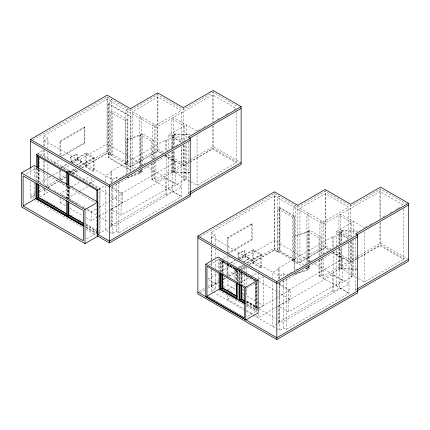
<?xml version="1.0" encoding="UTF-8"?>
<svg xmlns="http://www.w3.org/2000/svg" width="430" height="430" viewBox="0 0 430 430"><rect width="100%" height="100%" fill="white"/><g stroke="black" fill="none" stroke-linecap="round" stroke-linejoin="round"><path stroke-width="0.32" stroke-dasharray="2.15 1.61" d="M173.962 133.95L173.94 134.262L189.952 134.606L189.974 134.3L173.962 133.95L173.94 146.92M189.952 172.586L173.94 172.242L173.962 171.93L189.974 172.274M341.339 230.587L341.318 230.894L357.33 231.243L357.351 230.931L341.339 230.587L341.339 243.246M357.33 269.218L341.318 268.874L341.339 268.562L357.351 268.911M32.841 139.911L107.151 97.008L130.435 110.451L157.756 94.681L183.368 109.467L213.124 92.289L238.268 106.801M43.849 146.453L43.849 135.735L107.032 99.255L155.977 127.511L212.576 94.837L236.226 108.489L233.345 110.155M44.193 146.039L44.193 140.228L47.913 138.078L47.913 147.764L47.219 148.167M108.435 103.979L108.887 103.716L130.935 116.444L130.935 170.14L130.478 170.404L108.435 157.676L108.435 103.979L130.478 116.707L130.935 116.444M37.437 153.811L44.193 149.909L44.193 157.229M84.866 143.212L84.221 142.841L59.969 156.843L59.969 141.094L84.221 127.092L84.866 127.463L84.866 143.212L61.77 156.547M110.607 112.165L112.612 111.01L127.21 119.443L127.21 162.846L125.205 164.002L125.205 120.599L110.607 112.165L110.607 155.574L112.612 154.413L112.612 111.01M59.969 141.094L60.614 141.465L84.866 127.463M39.323 154.762L41.667 155.789M136.487 168.2L132.547 165.926L132.547 111.671L157.907 97.029L181.32 110.548L181.32 142.701M26.321 173.946L35.959 168.377L95.164 202.557M125.205 120.599L127.21 119.443M53.944 163.185L60.017 159.68M71.364 161.669L70.574 157.428L76.852 153.902L77.868 159.353L72.149 162.685M70.574 157.428L76.852 153.902M61.329 167.265L67.118 163.927M70.59 161.922L86.22 152.897L94.052 157.418L94.052 170.984L93.294 171.419L85.462 166.899L85.462 153.784L93.294 158.304L93.294 171.419M61.495 167.625L67.773 163.997M71.767 161.691L85.462 153.784M71.59 162.879L77.868 159.353M50.482 176.558L40.135 182.535L43.086 184.239M52.637 175.316L60.893 170.549M63.877 168.829L69.724 165.448M73.584 163.223L107.032 143.91L142.652 164.475M75.916 165.378L82.087 161.82L77.04 164.862M67.714 171.248L69.01 170.5L69.01 172.494M68.773 171.527L69.778 170.947L69.778 174.026M68.864 171.656L42.065 156.015M68.585 172.124L75.529 168.114M79.002 166.109L94.052 157.418M69.327 172.145L75.599 168.522M79.029 166.544L93.294 158.304M69.348 172.263L69.778 172.016L122.749 202.573L122.749 193.532L111.725 187.168M35.163 192.828L30.519 195.505L34.583 197.854M39.227 190.479L43.29 188.136M46.193 186.459L58.383 179.417M58.964 179.084L65.93 175.058M70.574 172.382L76.965 168.694M79.867 167.017L107.151 151.263L130.435 164.706L157.756 148.936L164.018 152.548M70.525 172.758L76.594 169.253M30.519 181.444L30.519 197.316L35.163 194.634M39.227 192.291L44.451 189.27M47.934 187.26L58.383 181.229M60.705 179.885L65.93 176.87M71.735 173.516L78.126 169.828M81.609 167.818L107.151 153.069L130.435 166.518L157.756 150.742L162.309 153.37M132.547 111.671L155.966 125.189L181.32 110.548M58.91 181.293L47.902 187.647L47.913 173.043M61.227 179.955L65.86 177.278M72.229 173.602L78.604 169.925M82.076 167.915L107.032 153.51L110.607 155.574M126.737 174.236L126.737 139.589L140.395 134.789L142.4 133.633L153.703 140.158L153.703 158.815M72.778 174.059L79.405 170.237M85.462 166.899L86.22 166.458L94.052 170.984M39.85 196.994L47.913 192.334L43.849 189.99L43.849 188.646M108.435 157.676L108.887 157.412L130.935 170.14M68.182 185.916L67.424 186.351L59.593 181.831L59.593 179.896M70.541 187.507L60.098 193.532L86.785 208.937M71.122 187.168L79.824 182.148M83.302 180.138L89.682 176.45M140.395 166.109L140.395 134.789L151.699 141.32L153.703 140.158M166.518 151.097L168.839 149.753L168.85 135.004L186.319 124.915L186.319 138.981M172.301 147.866L172.301 135.208L174.128 134.155L185.454 140.696M89.359 183.631L95.428 180.127M110.988 183.234L110.988 171.516L165.346 140.132L166.152 140.594L172.457 136.955L181.621 142.378L180.46 143.045M111.746 183.019L111.746 171.952L105.447 175.59L105.447 181.616M60.098 198.053L60.098 202.573L63.581 200.568M67.639 198.219L78.663 191.861M79.244 191.522L87.946 186.502M132.547 165.926L157.907 151.285L161.9 153.596M44.193 140.228L112.214 179.498L116.337 177.117L118.89 178.59L127.022 173.897M197.623 130.779L201.079 128.78M203.385 127.452L205.69 126.119M217.214 119.47L220.09 117.804M225.852 114.477L228.158 113.149M98.685 189.178L104.963 185.55M98.889 189.157L99.174 188.99L99.174 231.426L98.889 231.593M129.344 172.554L134.574 169.538M137.476 167.861L145.609 163.169M152.58 159.143L154.902 157.799M161.874 153.779L164.196 152.435M171.167 148.415L173.489 147.071M175.811 145.727L178.133 144.389M175.429 162.228L165.346 156.407L110.988 187.792L121.067 193.613L175.429 162.228L175.429 183.927L121.067 215.312L110.988 209.496L110.988 225.772L111.746 226.207L111.746 186.926M126.737 177.569L140.395 172.769L142.4 171.613L142.4 168.947M87.365 209.276L91.423 211.619L96.642 208.604M98.965 207.265L122.749 193.532M151.699 163.303L151.699 179.294L153.703 178.138L155.966 179.444L181.32 164.803L181.32 146.721M190.232 159.756L183.368 163.722L167.431 154.52M190.807 159.428L213.124 146.539L241.123 162.707M165.722 155.343L183.368 165.528L189.087 162.228M189.662 161.895L213.124 148.35L238.268 162.868M236.226 112.509L236.226 162.744L212.576 149.092L155.977 181.766L155.966 160.691M171.57 152L171.57 172.763L172.301 173.188L174.128 172.134L174.128 150.812M86.204 217.644L91.423 220.66L96.642 217.644M98.965 216.306L122.749 202.573M110.988 209.496L165.346 178.111L175.429 183.927M183.631 145.082L183.631 179.729L185.454 178.676L185.454 144.028M168.85 153.757L168.85 189.259L186.319 179.17L186.319 143.674M86.602 238.886L96.239 233.323L96.239 204.4M110.988 225.772L165.346 194.387L166.152 194.849L172.457 191.21L172.457 151.693M98.685 233.748L109.456 227.529M110.026 227.201L111.746 226.207M105.447 185.83L105.447 229.846L112.214 233.753L116.337 231.372L118.89 232.845L181.621 196.634L181.621 147.065M190.834 181.782L197.048 185.368L236.226 162.744M189.35 192.597L188.189 193.269L190.227 194.446M200.213 236.543L274.528 193.64L297.813 207.088L325.134 191.312L350.74 206.099L380.496 188.921L406.216 203.766M211.227 242.412L211.227 232.367L274.41 195.886L323.355 224.148L379.953 191.468L403.023 204.793M211.571 242.891L211.571 236.86L215.29 234.715L215.29 245.433M227.346 253.48L227.346 237.731L251.598 223.729L252.243 224.1L252.243 239.849L229.147 253.184M279.989 207.642L279.989 251.05L277.979 252.206L277.979 208.803L279.989 207.642L294.588 216.075L294.523 270.594M227.346 237.731L227.991 238.102L252.243 224.1M303.86 264.832L299.925 262.558L299.925 208.303L325.279 193.667L348.698 207.185L348.698 239.333M227.927 253.146L251.598 239.478L252.243 239.849M209.216 264.907L219.348 259.059L256.989 280.79L256.989 310.761L246.858 316.614M277.979 208.803L292.583 217.231L294.588 216.075M220.563 271.497L220.563 260.257L222.283 259.263M223.53 258.543L227.389 256.312M221.31 272.265L221.31 261.703L223.605 260.376M238.736 258.301L237.951 254.065L244.229 250.534L245.245 255.984L239.634 259.22M237.951 254.065L244.229 250.534M229.867 263.23L226.97 264.901L226.97 275.238M230.442 262.897L235.076 260.225M238.548 258.22L253.598 249.529L261.429 254.049L261.429 267.616L260.671 268.051L252.84 263.531L252.84 250.421L260.671 254.942L260.671 268.051M231.152 262.94L235.145 260.634M238.569 258.656L252.84 250.421M238.962 259.51L245.245 255.984M207.91 278.936L217.854 273.195M221.074 271.335L231.249 265.46M233.216 264.326L237.102 262.08M240.961 259.854L274.41 240.542L310.03 261.107M243.294 262.015L249.464 258.451L243.858 261.822M235.957 268.755L234.801 269.422L234.801 279.758M238.854 267.084L242.326 265.079M246.379 262.741L261.429 254.049M227.728 277.371L227.728 264.918L235.559 269.438L237.844 268.121M238.413 267.788L243.547 264.826M246.97 262.848L260.671 254.942M199.052 291.47L204.863 288.121M207.765 286.444L218.795 280.075M227.502 275.044L237.371 269.347M237.951 269.013L243.756 265.659M247.82 263.316L274.528 247.895L297.813 261.343L325.134 245.568L331.39 249.185M220.219 271.695L220.219 260.456L236.796 270.029L238.29 269.169M240.107 268.116L244.525 265.568L244.525 270.857M221.31 261.703L236.392 270.411L238.118 269.416M200.213 292.61L204.863 289.927M207.765 288.25L218.795 281.881M223.439 279.199L225.761 277.861M228.663 276.184L239.112 270.153M239.693 269.814L245.498 266.466M248.981 264.455L274.528 249.706L297.813 263.149L325.134 247.379L329.686 250.007M211.227 269.207L211.227 286.622L218.757 282.273M223.39 279.597L225.707 278.264M229.179 276.254L240.768 269.567M241.343 269.234L245.981 266.557M249.454 264.552L274.41 250.142L277.979 252.206M299.925 208.303L323.338 221.821L348.698 207.185M308.181 262.467L308.181 231.813L294.523 236.613L294.115 236.226L307.767 231.426L309.772 230.265L321.081 236.796L321.081 254.786M239.397 283.031L239.397 271.131L241.123 270.137M241.81 269.739L246.229 267.191M252.84 263.531L253.598 263.096L261.429 267.616M240.144 282.478L240.144 272.577L242.445 271.249M211.571 269.68L211.571 291.115L215.29 288.971L215.29 272.222M223.53 287.632L227.943 285.085L235.377 289.374M228.056 289.831L235.597 285.477M240.236 282.8L250.679 276.769M251.26 276.436L257.059 273.088M307.767 262.074L307.767 231.426L319.071 237.951L321.081 236.796M336.228 246.374L336.228 231.636L353.696 221.552L353.696 236.285M339.678 244.503L339.678 231.84L341.501 230.786L352.831 237.328M258.392 279.312L262.805 276.759M278.366 279.215L278.366 268.148L332.723 236.763L333.529 237.231L339.829 233.592L348.993 239.01L323.441 253.764M292.583 217.231L292.583 260.634L294.588 259.478M279.124 279.005L279.124 268.589L272.824 272.222L272.824 278.253M227.475 295.335L227.475 299.21L230.958 297.2M242.558 290.503L244.299 289.498M246.621 288.159L257.64 281.795M299.925 262.558L325.279 247.922L328.708 249.9M242.316 295.931L243.971 294.975M211.571 236.86L279.591 276.13L283.714 273.749L286.267 275.227L291.497 272.206M365 227.411L367.301 226.083M369.606 224.75L371.912 223.417M382.861 217.102L384.587 216.102M390.349 212.775L392.654 211.447M395.535 209.781L397.266 208.781M397.841 208.453L400.142 207.12M242.918 298.189L244.02 297.549M295.56 269.863L297.882 268.519M304.854 264.493L307.176 263.155M309.503 261.811L311.825 260.473M318.791 256.447L321.119 255.108M308.181 265.794L308.181 269.793L294.523 274.593L294.115 274.206L307.767 269.406L309.772 268.245L309.772 265.579M246.524 303.327L255.226 308.353L257.527 307.025L246.503 300.661M342.801 258.86L332.723 253.044L278.366 284.423L288.444 290.245L342.801 258.86L342.801 280.564L288.444 311.949L278.366 306.128L278.366 322.403L279.124 322.839L279.124 283.558M257.699 308.799L255.63 309.992L255.63 282.886M257.839 308.719L263.359 305.531L263.359 276.442M277.361 297.533L258.801 308.251L246.621 301.22M277.941 297.2L290.126 290.169L290.126 299.21L277.941 306.241M319.071 259.94L319.071 275.931L321.081 274.77L323.338 276.076L348.698 261.44L348.698 242.687M357.034 256.721L350.74 260.354L334.809 251.152M357.61 256.393L380.496 243.176L407.355 258.683M333.099 251.98L350.74 262.166L357.034 258.527M357.61 258.199L380.496 244.982L405.64 259.5M356.852 259.064L323.355 278.404L323.338 257.323M357.427 258.731L379.953 245.724L403.603 259.381L403.603 209.141M338.947 248.631L338.947 269.4L339.678 269.82L341.501 268.766L341.501 247.444M255.898 315.62L258.801 317.292L277.361 306.579M278.366 306.128L332.723 274.743L342.801 280.564M351.009 241.047L351.009 276.361L352.831 275.308L352.831 240.66M336.228 250.394L336.228 285.891L353.696 275.807L353.696 240.305M278.366 322.403L332.723 291.019L333.529 291.486L339.829 287.847L339.829 248.325M277.404 323.833L272.824 326.477L272.824 282.268M277.979 323.505L279.124 322.839M276.683 328.708L279.591 330.385L283.714 328.004L286.267 329.482L348.993 293.265L348.993 243.031M358.776 278.742L364.425 281.999L403.603 259.381M356.728 289.229L355.567 289.901L357.604 291.078M126.737 139.589L127.151 139.981L140.803 135.181L140.803 165.829M127.151 177.961L140.803 173.161L140.803 169.828M197.048 131.112L173.398 117.454L173.398 147.597M364.425 227.744L340.77 214.092L340.77 244.229M172.301 135.208L183.631 141.75M339.678 231.84L351.009 238.381M168.85 135.004L181.621 142.378M336.228 231.636L348.993 239.01M164.76 155.241L181.32 164.803M332.707 252.206L348.698 261.44M190.27 181.455L173.398 171.71L173.398 150.946M358.212 278.414L340.77 268.347L340.77 247.578M183.631 179.729L184.497 180.224L184.497 144.727M351.009 276.361L351.869 276.861L351.869 241.359M314.282 263.563L349.047 283.633L282.144 322.263L278.172 319.968M146.904 166.926L181.67 187.002L114.767 225.626L110.8 223.337M140.422 170.474L142.4 171.613M307.235 266.783L309.772 268.245M294.136 259.741L279.532 251.314L279.532 207.905L294.136 216.338L294.115 270.207M125.205 164.002L134.418 169.323M138.401 171.624L140.803 173.161M151.699 179.294L168.963 189.195M292.583 260.634L301.796 265.955M305.778 268.255L308.181 269.793M319.071 275.931L336.335 285.826M168.85 189.259L181.621 196.634L172.457 191.21M336.228 285.891L348.993 293.265L339.829 287.847M110.988 171.516L111.746 171.952M278.366 268.148L279.124 268.589M43.849 135.735L47.913 138.078M211.227 232.367L215.29 234.715M76.739 153.87L77.755 159.315L82.087 161.82M244.116 250.502L245.132 255.952L249.464 258.451M82.087 161.949L77.755 159.315M249.464 258.58L245.132 255.952M278.522 283.467L290.126 290.169M78.701 169.828L78.98 169.995M228.513 256.328L230.802 257.645M258.801 281.123L277.361 291.841M277.941 292.174L290.126 299.21M256.597 280.494L241.515 271.787L241.515 283.671M255.796 280.29L241.294 271.916L241.294 283.133M220.563 260.257L237.14 269.83L237.14 281.069M239.397 271.131L255.974 280.704L255.974 309.793L246.831 304.515M255.06 280.575L239.053 271.33L239.053 281.908M240.144 272.577L255.226 281.285M60.909 181.718L63.151 183.008M242.235 293.335L244.525 294.658M258.785 302.892L246.777 295.958L246.777 287.364M259.354 303.22L263.359 305.531M227.088 289.449L232.307 292.464M45.139 185.427L50.552 188.55M53.965 190.522L59.894 193.941M61.108 194.645L64.801 196.779M65.22 197.015L67.3 198.219M67.72 198.461L68.558 198.945M71.09 200.407L69.821 199.676L69.778 186.754M71.509 200.649L74.906 202.611M75.331 202.852L78.733 204.82M82.974 207.271L85.086 208.491M87.607 209.947L96.223 214.919M98.997 216.521L108.709 222.133M208.475 279.726L217.929 285.181M246.535 301.699L257.704 308.138M259.134 308.976L276.087 318.764M246.734 301.865L256.597 307.558L256.597 281.156M246.514 301.994L256.377 307.687L256.377 280.623M246.481 304.709L256.989 310.761M218.762 290.083L244.256 304.805M246.573 306.144L257 312.164M211.227 286.622L215.29 288.971M60.098 202.573L65.903 205.927M69.961 208.27L82.721 215.634M227.475 299.21L244.299 308.923M246.621 310.261L253.582 314.282M211.571 291.115L212.737 291.787M213.318 292.12L244.127 309.912M246.454 311.255L252.851 314.948M253.431 315.281L276.205 328.434M42.473 198.687L42.892 198.929M43.322 199.176L43.769 199.434M44.22 199.697L44.688 199.966M45.161 200.24L45.639 200.514M46.134 200.799L46.628 201.084M47.133 201.38L48.16 201.971M48.681 202.272L49.213 202.578M49.74 202.885L50.278 203.191M50.815 203.503L51.901 204.132M52.444 204.444L52.992 204.761M53.54 205.078L57.878 207.582M70.982 215.15L72.423 215.978M78.819 219.671L81.98 221.498M85.79 223.697L96.723 230.007M98.873 231.249L99.174 231.426M85.957 224.863L96.831 231.141M98.803 232.275L100.018 232.979L100.018 188.404L38.77 153.042L38.77 155.036M85.737 224.992L96.712 231.329M86.21 226.594L96.879 232.754M86.011 227.422L96.239 233.323M86.048 227.567L96.841 233.796M30.519 197.316L82.754 227.475M85.941 229.314L96.712 235.532M307.767 231.426L308.181 231.813M140.395 134.789L140.803 135.181M238.059 254.098L238.849 258.333M70.681 157.466L71.584 162.303M380.496 188.921L380.496 218.392M380.496 222.412L380.496 244.982M379.953 191.468L379.953 218.934M379.953 222.95L379.953 245.724M364.425 231.765L364.425 281.999M355.567 238.999L355.567 291.11M351.869 237.338L351.869 222.606L338.947 215.145L338.947 244.616M350.74 204.293L350.74 237.58M350.74 241.601L350.74 262.166M341.501 230.786L341.501 242.783M341.339 247.245L341.318 268.874M339.829 233.592L339.829 244.304M339.678 248.497L339.678 269.82M333.529 237.231L333.529 247.648M333.529 252.206L333.529 291.486M332.723 236.763L332.723 248.486M332.723 274.743L332.723 291.019M325.279 193.667L325.279 247.922M325.134 189.506L325.134 247.379M323.338 221.821L323.338 253.974M321.952 254.512L321.952 221.02L319.947 222.176L319.947 255.001M321.952 258.532L321.952 275.275L319.947 276.431L319.947 259.688M321.081 258.779L321.081 274.77M319.071 237.951L319.071 256.608M309.772 230.265L309.772 261.585M308.923 262.397L308.923 213.5L306.918 214.656L306.918 262.886M308.923 265.745L308.923 267.756L306.918 268.911L306.918 266.901M307.767 266.74L307.767 269.406M297.813 205.277L297.813 263.149M288.444 290.245L288.444 311.949M286.267 279.242L286.267 329.482M283.714 273.749L283.714 277.097M283.714 280.451L283.714 328.004M279.591 276.13L279.591 278.812M279.591 282.827L279.591 330.385M274.528 191.834L274.528 249.706M274.41 195.886L274.41 250.142M258.801 272.727L258.801 279.188M258.801 313.416L258.801 317.292M255.226 282.607L255.226 308.353M253.598 249.529L253.598 263.096M251.598 223.729L251.598 239.478M246.777 266.869L246.777 274.141M246.777 274.802L246.777 286.702M244.525 271.518L244.525 285.402M242.445 272.572L242.445 284.45M242.445 288.412L242.445 298.312M241.698 271.126L241.698 283.687M239.44 270.486L239.44 283.048M238.693 269.083L238.693 282.284M237.763 281.505L237.763 269.621L222.675 260.913L222.675 272.792M237.543 280.973L237.543 269.75L222.455 261.037L222.455 272.26M236.796 270.029L236.796 281.268M236.392 270.411L236.392 280.312M235.559 269.438L235.559 279.93M227.991 238.102L227.991 253.85M227.943 256.656L227.943 263.267M227.943 263.929L227.943 275.829M227.943 279.796L227.943 285.085M223.605 261.037L223.605 273.577M223.605 277.538L223.605 287.439M222.858 260.913L222.858 272.813M219.348 259.059L219.348 271.045M218.182 258.328L218.182 270.363M218.182 273.706L218.182 288.412M215.29 248.782L215.29 257.489M215.29 260.166L215.29 268.874M213.124 91.079L213.124 121.76M213.124 125.775L213.124 148.35M212.576 94.837L212.576 122.297M212.576 125.646L212.576 149.092M211.571 246.906L211.571 259.634M211.571 260.306L211.571 266.331M211.227 246.433L211.227 259.827M211.227 262.51L211.227 265.858M197.048 135.127L197.048 185.368M188.189 142.362L188.189 194.473M184.497 140.035L184.497 125.969L171.57 118.508L171.57 147.979M183.368 107.656L183.368 141.615M183.368 144.964L183.368 165.528M174.128 134.155L174.128 146.813M173.94 150.919L173.94 172.242M172.457 136.955L172.457 147.673M172.301 151.865L172.301 173.188M166.152 140.594L166.152 151.011M166.152 154.918L166.152 194.849M165.346 140.132L165.346 151.849M165.346 155.106L165.346 156.407M165.346 178.111L165.346 194.387M157.907 97.029L157.907 151.285M157.756 92.869L157.756 150.742M155.966 125.189L155.977 156.982M154.574 157.88L154.574 124.388L152.569 125.544L152.569 159.035M154.574 161.895L154.574 178.643L152.569 179.799L152.569 163.722M153.703 162.814L153.703 178.138M151.699 141.32L151.699 159.31M142.4 133.633L142.4 164.948M141.545 165.093L141.545 116.863L139.54 118.024L139.54 166.921M141.545 169.114L141.545 171.119L139.54 172.279L139.54 170.941M140.395 170.103L140.395 172.769M130.435 108.645L130.478 170.404M127.151 139.981L127.151 173.295M121.067 193.613L121.067 215.312M118.89 181.938L118.89 232.845M116.337 177.117L116.337 179.794M116.337 183.814L116.337 231.372M112.214 179.498L112.214 182.175M112.214 186.195L112.214 233.753M108.887 103.716L108.887 157.412M107.151 97.008L107.151 153.069M107.032 99.255L107.032 153.51M91.423 178.031L91.423 184.492M91.423 211.619L91.423 220.66M86.22 152.897L86.22 166.458M84.221 127.092L84.221 142.841M69.01 186.308L69.01 198.821M68.848 186.566L68.848 198.606M68.628 186.69L68.628 198.73M68.08 186.12L68.08 198.762M67.859 186.249L67.859 198.886M67.478 186.185L67.478 197.822M66.709 185.136L66.709 198.354M60.614 141.465L60.614 156.558M60.35 170.248L60.35 179.428M59.593 168.27L59.593 179.251M47.913 152.419L47.913 159.74M47.913 163.728L47.913 172.376M44.193 161.218L44.193 169.866M44.193 172.527L44.193 185.169M44.193 189.162L44.193 194.484M43.849 149.801L43.849 157.165M43.849 160.519L43.849 169.893M43.849 170.565L43.849 184.631M39.608 157.745L39.608 166.856M39.608 169.78L39.608 181.852M39.608 186.47L39.608 197.031M38.77 169.495L38.77 181.809M38.678 169.146L38.678 181.788M38.458 169.275L38.458 181.917M37.313 168.184L37.313 181.379M36.469 167.678L36.469 180.557M35.959 168.377L35.959 180.321M34.352 167.222L34.352 179.095M34.352 183.083L34.352 198.391M30.519 168.716L30.519 176.751M111.784 99.685L109.779 100.84L109.779 155.096L111.784 153.94L111.784 99.685M127.887 108.978L125.882 110.139L125.882 164.394L127.887 163.233L127.887 108.978M279.161 196.316L277.156 197.472L277.156 251.727L279.161 250.572L279.161 196.316M295.265 205.615L293.26 206.771L293.26 261.026L295.265 259.87L295.265 205.615"/><path stroke-width="0.64" d="M30.519 168.044L30.519 139.444L107.151 95.197L130.435 108.645L157.756 92.869L183.368 107.656L213.124 90.477L241.123 106.645L241.123 164.518L189.936 194.07M36.469 167.184L36.469 154.37L36.953 154.09M37.313 167.619L37.313 155.923L37.743 155.676M21.5 172.935L34.352 165.512L97.846 202.175L97.846 236.188L84.995 243.611L21.5 206.948L21.5 172.935L84.995 209.593L97.846 202.175M67.139 171.581L66.709 171.828L66.709 184.594M67.908 172.027L67.478 172.274L67.478 185.034M67.139 172.65L66.709 172.898L37.313 155.923M67.908 173.096L67.478 173.344L96.879 190.318L97.309 190.065M23.113 205.943L83.388 240.741L83.388 210.598L23.113 175.8L23.113 205.943L35.959 198.526L83.861 226.18M36.953 198.665L36.469 198.945L36.469 183.137M37.313 183.766L37.313 198.359L38.893 197.451M241.123 106.645L188.189 137.208L190.227 138.379L190.227 196.252L109.451 242.891L97.266 235.85M36.469 154.37L97.718 189.732L98.201 189.453M189.35 138.342L241.123 108.451M30.519 139.444L109.451 185.018L190.227 138.379M190.227 140.191L109.451 186.824L30.519 141.255M67.139 215.086L66.709 215.333L37.313 198.359M69.058 214.866L67.478 215.779L83.495 225.024M67.284 216.07L66.709 216.403L66.709 200.595M68.053 216.516L67.478 216.849L67.478 201.041M98.293 233.974L97.718 234.307L97.718 189.732M189.931 192.264L241.123 162.707M190.227 194.446L109.451 241.079L97.266 234.044M408.5 203.277L355.567 233.839L357.604 235.017L357.604 292.889L276.829 339.523L197.891 293.948L197.891 236.075L274.528 191.834L297.813 205.277L325.134 189.506L350.74 204.293L380.496 187.109L408.5 203.277L408.5 261.15L357.308 290.702M205.798 264.138L218.182 256.989L258.161 280.07L258.161 312.83L245.777 319.979L205.798 296.899L205.798 264.138L245.777 287.219L258.161 280.07M206.964 296.179L244.605 317.915L244.605 287.939L206.964 266.208L206.964 296.179L219.348 289.03L244.831 303.741M221.31 274.243L221.31 288.767L223.03 287.772M240.144 285.117L240.144 299.64L241.87 298.646M356.728 234.979L408.5 205.088M197.891 236.075L276.829 281.65L357.604 235.017M357.604 236.822L276.829 283.461L197.891 237.887M357.308 288.895L408.5 259.344M357.604 291.078L276.829 337.711L197.891 292.142M236.602 296.017L222.675 287.976L222.675 274.775M244.993 300.86L241.515 298.85L241.515 285.649M236.962 296.48L222.455 288.105L222.455 274.243M244.772 300.989L241.294 298.979L241.294 285.778M221.31 288.767L236.392 297.474L236.392 282.956M240.144 299.64L244.783 302.322M245.111 303.526L239.397 300.221L239.397 284.354M66.87 213.844L38.678 197.569L38.678 184.142M83.769 223.605L68.848 214.989L68.848 202.729M66.65 213.973L38.458 197.698L38.458 184.271M83.549 223.729L68.628 215.113L68.628 201.686M35.389 198.316L83.915 226.336M276.829 281.65L276.829 339.523M245.777 287.219L245.777 319.979M239.053 284.552L239.053 300.419M237.14 283.053L237.14 298.92L220.563 289.347L220.563 273.48M236.796 283.252L236.796 299.119M220.219 273.679L220.219 289.546M219.348 273.045L219.348 289.03M109.451 185.018L109.451 242.891M96.879 190.318L96.879 202.009M84.995 209.593L84.995 243.611M68.848 174.564L68.848 184.809M68.628 174.693L68.628 184.938M38.678 157.149L38.678 168.56M38.458 157.273L38.458 167.517M35.959 183.449L35.959 198.526"/></g></svg>
